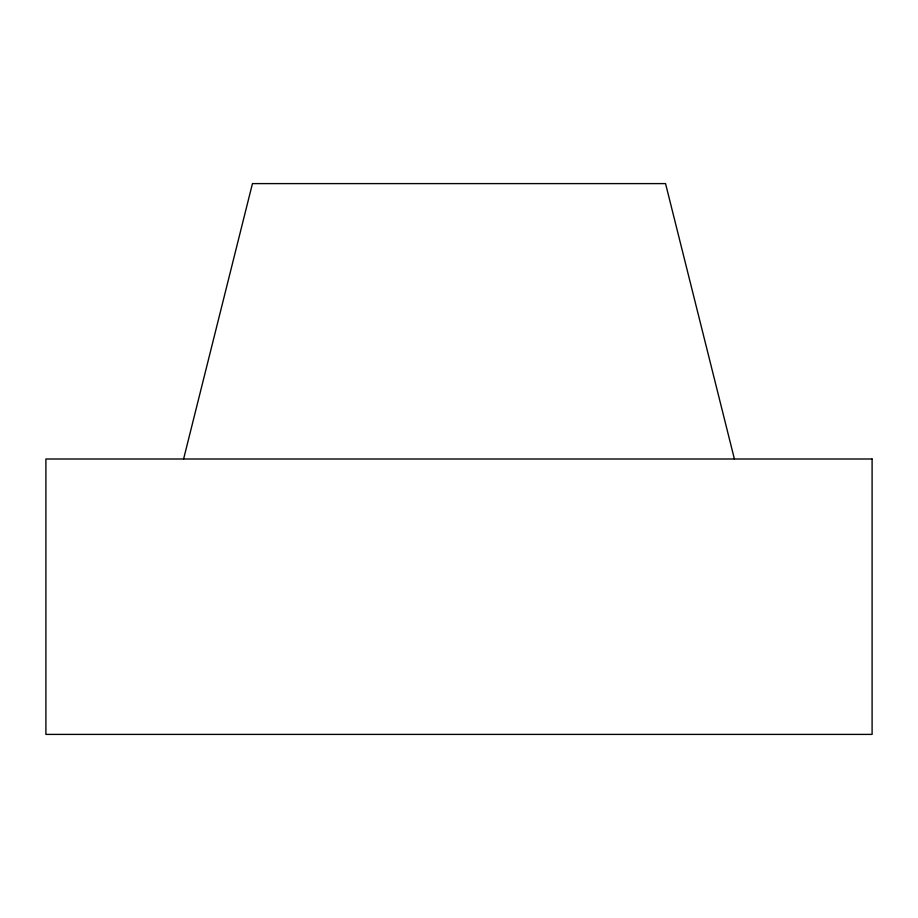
<?xml version="1.0" encoding="UTF-8"?>
<svg xmlns="http://www.w3.org/2000/svg" width="918" height="918" viewBox="0 0 918 918"><rect width="100%" height="100%" fill="white"/><g stroke="black" fill="none" stroke-linecap="round" stroke-linejoin="round"><path stroke-width="1.38" d="M183.6 459L252.45 183.6L665.55 183.6L734.4 459M872.1 459L45.9 459L45.9 734.4L872.1 734.4L872.1 459"/></g></svg>
